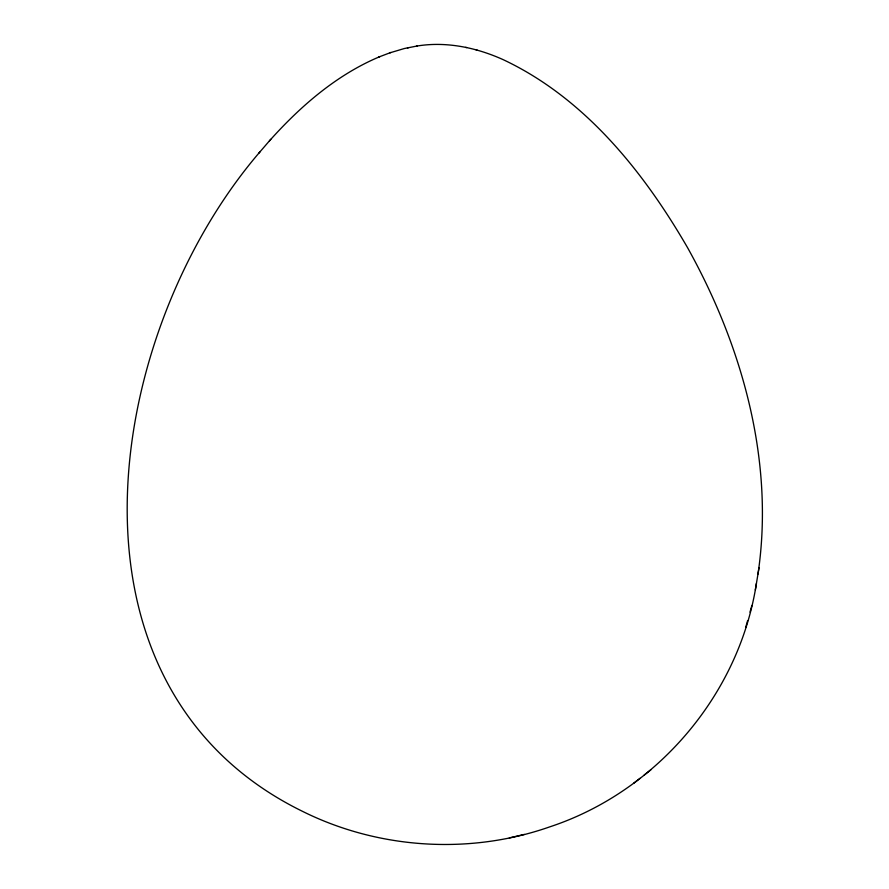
<?xml version="1.0" encoding="UTF-8"?>
<svg xmlns="http://www.w3.org/2000/svg" width="889" height="889" viewBox="0 0 889 889"><rect width="100%" height="100%" fill="white"/><g stroke="black" fill="none" stroke-linecap="round" stroke-linejoin="round"><path stroke-width="1.33" d="M757.984 574.083C774.73 461.28 742.348 345.943 687.553 247.653C643.447 171.433 584.562 97.957 503.263 59.696C476.36 47.528 445.956 41.15 416.552 46.106M260.221 151.552C103.735 333.186 47.628 687.453 303.505 811.835C379.314 849.217 469.937 854.862 549.735 826.87C656.571 791.643 739.304 694.765 756.417 583.406M755.339 589.974L759.05 567.582M745.727 627.301L747.616 620.644M750.005 612.132L751.883 605.498M269.4 140.906C300.349 106.269 336.609 74.743 379.859 56.629M258.699 153.33L270.789 139.284M644.192 775.041L650.892 769.818M633.624 783.309L640.002 778.331M389.915 52.829L404.328 48.528L417.33 45.961M378.692 57.074L390.827 52.473M509.33 837.894L524.366 834.415M407.462 47.817L408.64 47.606M465.703 47.361L466.581 47.573M476.126 49.917L477.304 50.206"/></g></svg>
